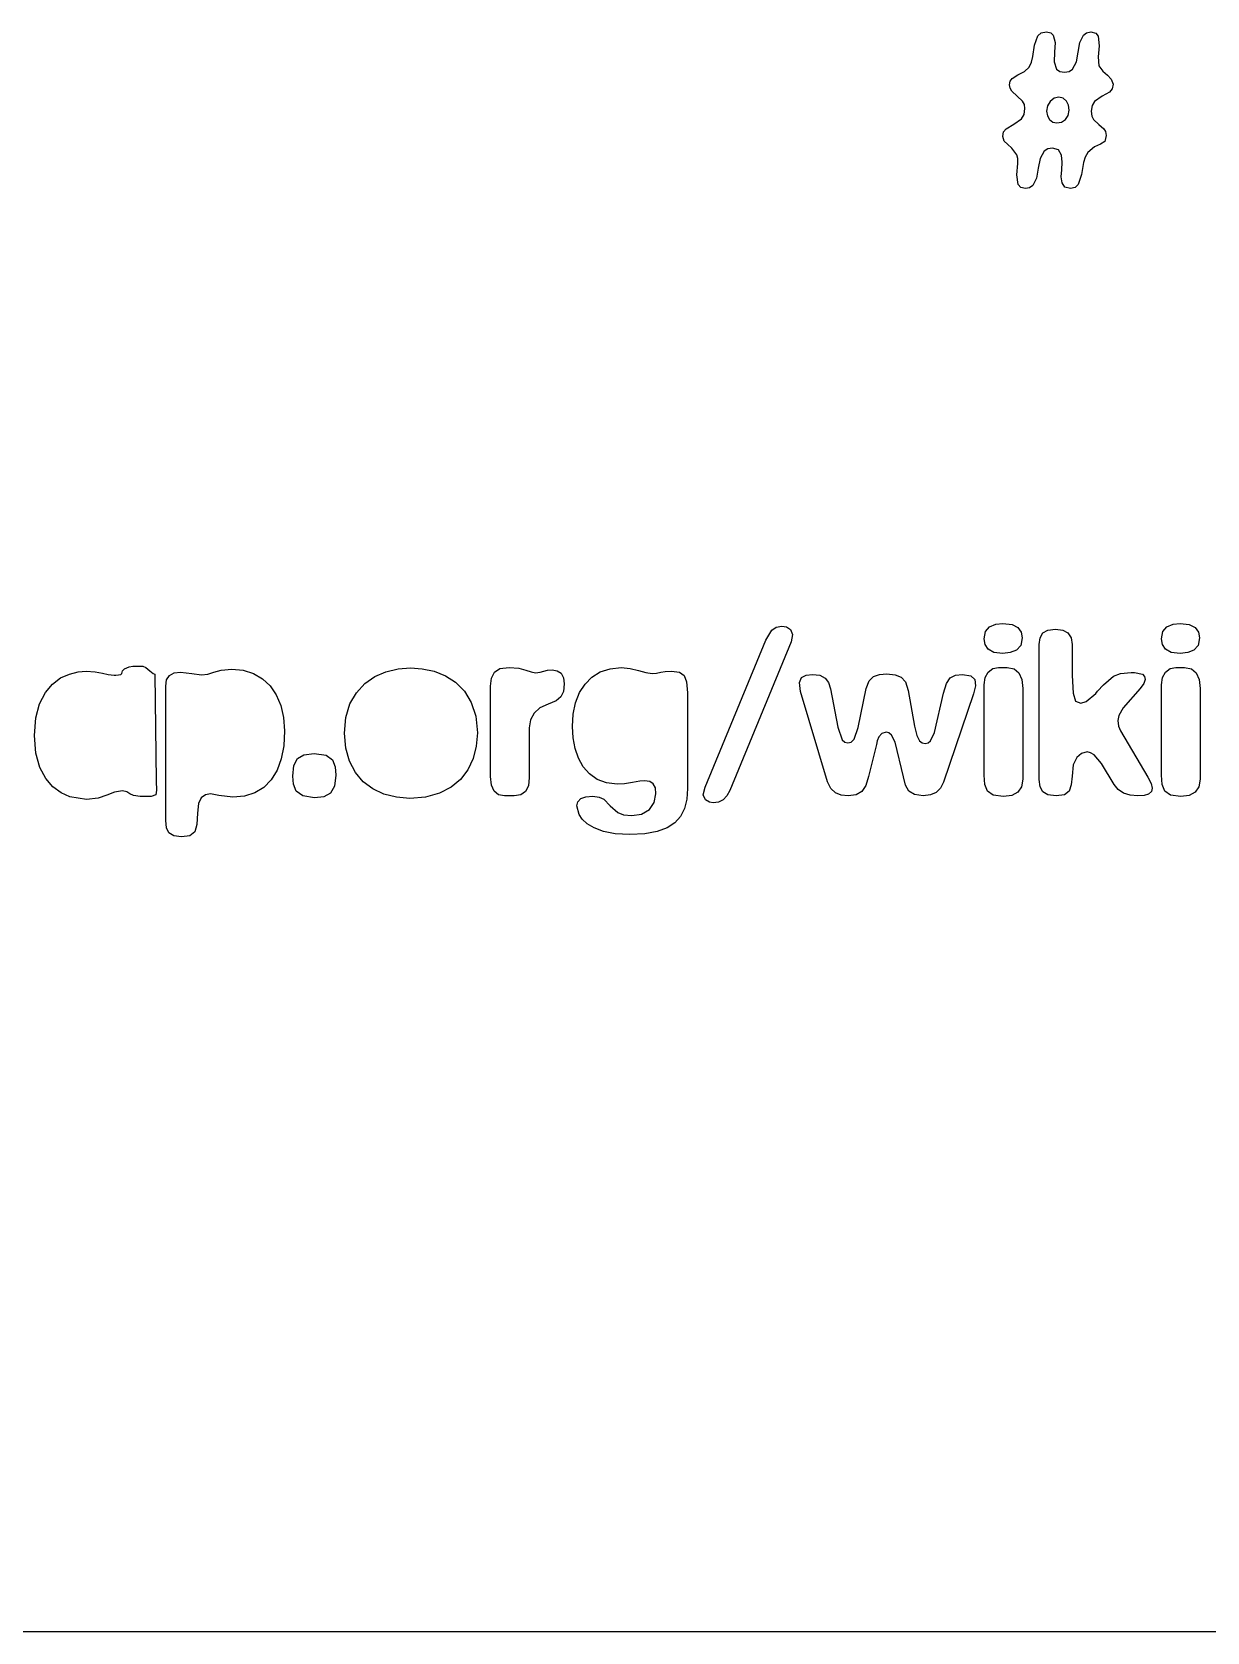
# Model space of a CAD drawing. Header units: metres. Extents: x 1323 to 1641, y 1334 to 1652.
# Drawn here: x 1428.07 to 1463.72, y 1334.34 to 1382.85 of the extents above; entities that cross this region are included whole.
import ezdxf

# ---------------------------------------------------------------- set-up
doc = ezdxf.new("R2010")
doc.units = ezdxf.units.M

msp = doc.modelspace()

# ---------------------------------------------------------------- linework, layer by layer
at = {"layer": 'COMPONENT1'}
for p, q in [((1450.336, 1364.418, 0), (1450.512, 1364.715, 0)), ((1450.512, 1364.715, 0), (1450.644, 1364.812, 0)), ((1450.644, 1364.812, 0), (1450.82, 1364.844, 0)), ((1450.82, 1364.844, 0), (1450.963, 1364.818, 0)), ((1450.963, 1364.818, 0), (1451.081, 1364.734, 0)), ((1451.081, 1364.734, 0), (1451.139, 1364.583, 0)), ((1456.953, 1364.453, 0), (1456.995, 1364.681, 0)), ((1456.995, 1364.681, 0), (1457.122, 1364.823, 0)), ((1457.122, 1364.823, 0), (1457.307, 1364.898, 0)), ((1457.307, 1364.898, 0), (1457.525, 1364.922, 0)), ((1457.525, 1364.922, 0), (1457.8, 1364.891, 0)), ((1457.8, 1364.891, 0), (1457.979, 1364.798, 0)), ((1457.979, 1364.798, 0), (1458.078, 1364.657, 0)), ((1458.734, 1364.632, 0), (1458.886, 1364.72, 0)), ((1458.886, 1364.72, 0), (1459.123, 1364.749, 0)), ((1459.123, 1364.749, 0), (1459.341, 1364.72, 0)), ((1459.341, 1364.72, 0), (1459.497, 1364.632, 0)), ((1462.333, 1364.453, 0), (1462.375, 1364.681, 0)), ((1462.375, 1364.681, 0), (1462.501, 1364.823, 0)), ((1462.501, 1364.823, 0), (1462.686, 1364.898, 0)), ((1462.686, 1364.898, 0), (1462.904, 1364.922, 0)), ((1462.904, 1364.922, 0), (1463.179, 1364.891, 0)), ((1463.179, 1364.891, 0), (1463.359, 1364.798, 0)), ((1463.359, 1364.798, 0), (1463.458, 1364.657, 0)), ((1448.489, 1359.962, 0), (1450.336, 1364.418, 0)), ((1451.099, 1364.36, 0), (1449.237, 1359.859, 0)), ((1451.139, 1364.583, 0), (1451.099, 1364.36, 0)), ((1456.984, 1364.279, 0), (1456.953, 1364.453, 0)), ((1457.078, 1364.138, 0), (1456.984, 1364.279, 0)), ((1458.068, 1364.25, 0), (1457.939, 1364.109, 0)), ((1458.111, 1364.482, 0), (1458.068, 1364.25, 0)), ((1458.078, 1364.657, 0), (1458.111, 1364.482, 0)), ((1458.624, 1364.28, 0), (1458.652, 1364.486, 0)), ((1458.624, 1360.189, 0), (1458.624, 1364.28, 0)), ((1458.652, 1364.486, 0), (1458.734, 1364.632, 0)), ((1459.497, 1364.632, 0), (1459.59, 1364.486, 0)), ((1459.59, 1364.486, 0), (1459.621, 1364.28, 0)), ((1459.621, 1364.28, 0), (1459.625, 1363.342, 0)), ((1462.364, 1364.279, 0), (1462.333, 1364.453, 0)), ((1462.457, 1364.138, 0), (1462.364, 1364.279, 0)), ((1463.448, 1364.25, 0), (1463.319, 1364.109, 0)), ((1463.491, 1364.482, 0), (1463.448, 1364.25, 0)), ((1463.458, 1364.657, 0), (1463.491, 1364.482, 0)), ((1457.252, 1364.044, 0), (1457.078, 1364.138, 0)), ((1457.525, 1364.013, 0), (1457.252, 1364.044, 0)), ((1457.749, 1364.037, 0), (1457.525, 1364.013, 0)), ((1457.939, 1364.109, 0), (1457.749, 1364.037, 0)), ((1462.631, 1364.044, 0), (1462.457, 1364.138, 0)), ((1462.904, 1364.013, 0), (1462.631, 1364.044, 0)), ((1463.129, 1364.037, 0), (1462.904, 1364.013, 0)), ((1463.319, 1364.109, 0), (1463.129, 1364.037, 0)), ((1428.694, 1363.084, 0), (1428.938, 1363.27, 0)), ((1428.938, 1363.27, 0), (1429.203, 1363.388, 0)), ((1429.203, 1363.388, 0), (1429.468, 1363.452, 0)), ((1429.468, 1363.452, 0), (1429.713, 1363.473, 0)), ((1429.713, 1363.473, 0), (1429.991, 1363.454, 0)), ((1429.991, 1363.454, 0), (1430.204, 1363.414, 0)), ((1430.204, 1363.414, 0), (1430.38, 1363.374, 0)), ((1430.38, 1363.374, 0), (1430.563, 1363.355, 0)), ((1430.563, 1363.355, 0), (1430.614, 1363.355, 0)), ((1430.614, 1363.355, 0), (1430.691, 1363.363, 0)), ((1430.691, 1363.363, 0), (1430.764, 1363.377, 0)), ((1430.764, 1363.377, 0), (1430.797, 1363.407, 0)), ((1430.797, 1363.407, 0), (1430.82, 1363.489, 0)), ((1430.82, 1363.489, 0), (1430.874, 1363.546, 0)), ((1430.874, 1363.546, 0), (1431.014, 1363.608, 0)), ((1431.014, 1363.608, 0), (1431.127, 1363.627, 0)), ((1431.127, 1363.627, 0), (1431.435, 1363.627, 0)), ((1431.435, 1363.627, 0), (1431.523, 1363.583, 0)), ((1431.523, 1363.583, 0), (1431.644, 1363.487, 0)), ((1431.644, 1363.487, 0), (1431.75, 1363.403, 0)), ((1431.75, 1363.403, 0), (1431.794, 1363.385, 0)), ((1431.794, 1363.385, 0), (1431.838, 1360.143, 0)), ((1432.126, 1363.024, 0), (1432.155, 1363.21, 0)), ((1432.155, 1363.21, 0), (1432.24, 1363.343, 0)), ((1432.24, 1363.343, 0), (1432.381, 1363.423, 0)), ((1432.381, 1363.423, 0), (1432.58, 1363.449, 0)), ((1432.58, 1363.449, 0), (1432.917, 1363.405, 0)), ((1432.917, 1363.405, 0), (1433.21, 1363.361, 0)), ((1433.21, 1363.361, 0), (1433.404, 1363.387, 0)), ((1433.404, 1363.387, 0), (1433.584, 1363.446, 0)), ((1433.584, 1363.446, 0), (1433.807, 1363.508, 0)), ((1433.807, 1363.508, 0), (1434.133, 1363.537, 0)), ((1434.133, 1363.537, 0), (1434.477, 1363.504, 0)), ((1434.477, 1363.504, 0), (1434.789, 1363.405, 0)), ((1434.789, 1363.405, 0), (1435.064, 1363.245, 0)), ((1435.064, 1363.245, 0), (1435.295, 1363.028, 0)), ((1438.168, 1363.097, 0), (1438.47, 1363.308, 0)), ((1438.47, 1363.308, 0), (1438.809, 1363.456, 0)), ((1438.809, 1363.456, 0), (1439.176, 1363.544, 0)), ((1439.176, 1363.544, 0), (1439.557, 1363.573, 0)), ((1439.557, 1363.573, 0), (1439.911, 1363.547, 0)), ((1439.911, 1363.547, 0), (1440.268, 1363.47, 0)), ((1440.268, 1363.47, 0), (1440.611, 1363.336, 0)), ((1440.611, 1363.336, 0), (1440.921, 1363.137, 0)), ((1441.983, 1363.018, 0), (1442.011, 1363.263, 0)), ((1442.011, 1363.263, 0), (1442.097, 1363.443, 0)), ((1442.097, 1363.443, 0), (1442.265, 1363.553, 0)), ((1442.265, 1363.553, 0), (1442.541, 1363.589, 0)), ((1442.541, 1363.589, 0), (1442.834, 1363.564, 0)), ((1442.834, 1363.564, 0), (1443.051, 1363.509, 0)), ((1443.051, 1363.509, 0), (1443.212, 1363.454, 0)), ((1443.212, 1363.454, 0), (1443.348, 1363.428, 0)), ((1443.348, 1363.428, 0), (1443.487, 1363.443, 0)), ((1443.487, 1363.443, 0), (1443.597, 1363.472, 0)), ((1443.597, 1363.472, 0), (1443.707, 1363.501, 0)), ((1443.707, 1363.501, 0), (1443.846, 1363.516, 0)), ((1443.846, 1363.516, 0), (1444.006, 1363.489, 0)), ((1444.006, 1363.489, 0), (1444.121, 1363.41, 0)), ((1444.121, 1363.41, 0), (1444.19, 1363.277, 0)), ((1444.19, 1363.277, 0), (1444.212, 1363.091, 0)), ((1444.848, 1363.083, 0), (1445.057, 1363.292, 0)), ((1445.057, 1363.292, 0), (1445.31, 1363.45, 0)), ((1445.31, 1363.45, 0), (1445.606, 1363.549, 0)), ((1445.606, 1363.549, 0), (1445.944, 1363.582, 0)), ((1445.944, 1363.582, 0), (1446.215, 1363.552, 0)), ((1446.215, 1363.552, 0), (1446.468, 1363.49, 0)), ((1446.468, 1363.49, 0), (1446.692, 1363.431, 0)), ((1446.692, 1363.431, 0), (1446.882, 1363.406, 0)), ((1446.882, 1363.406, 0), (1447.018, 1363.417, 0)), ((1447.018, 1363.417, 0), (1447.143, 1363.442, 0)), ((1447.143, 1363.442, 0), (1447.282, 1363.468, 0)), ((1447.282, 1363.468, 0), (1447.469, 1363.479, 0)), ((1447.469, 1363.479, 0), (1447.708, 1363.446, 0)), ((1447.708, 1363.446, 0), (1447.854, 1363.347, 0)), ((1447.854, 1363.347, 0), (1447.928, 1363.149, 0)), ((1451.35, 1363.127, 0), (1451.416, 1363.285, 0)), ((1451.416, 1363.285, 0), (1451.559, 1363.358, 0)), ((1451.559, 1363.358, 0), (1451.75, 1363.376, 0)), ((1451.75, 1363.376, 0), (1451.972, 1363.349, 0)), ((1451.972, 1363.349, 0), (1452.127, 1363.266, 0)), ((1452.127, 1363.266, 0), (1452.229, 1363.129, 0)), ((1453.462, 1363.18, 0), (1453.6, 1363.31, 0)), ((1453.6, 1363.31, 0), (1453.785, 1363.37, 0)), ((1453.785, 1363.37, 0), (1454.007, 1363.39, 0)), ((1454.007, 1363.39, 0), (1454.255, 1363.367, 0)), ((1454.255, 1363.367, 0), (1454.44, 1363.295, 0)), ((1454.44, 1363.295, 0), (1454.57, 1363.147, 0)), ((1455.814, 1363.102, 0), (1455.928, 1363.277, 0)), ((1455.928, 1363.277, 0), (1456.082, 1363.358, 0)), ((1456.082, 1363.358, 0), (1456.294, 1363.376, 0)), ((1456.294, 1363.376, 0), (1456.547, 1363.336, 0)), ((1456.547, 1363.336, 0), (1456.672, 1363.219, 0)), ((1456.672, 1363.219, 0), (1456.694, 1363.035, 0)), ((1456.953, 1363.062, 0), (1456.983, 1363.279, 0)), ((1456.983, 1363.279, 0), (1457.074, 1363.447, 0)), ((1457.074, 1363.447, 0), (1457.214, 1363.554, 0)), ((1457.214, 1363.554, 0), (1457.393, 1363.59, 0)), ((1457.393, 1363.59, 0), (1457.657, 1363.59, 0)), ((1457.657, 1363.59, 0), (1457.862, 1363.549, 0)), ((1457.862, 1363.549, 0), (1458.009, 1363.428, 0)), ((1458.009, 1363.428, 0), (1458.097, 1363.227, 0)), ((1458.097, 1363.227, 0), (1458.126, 1362.945, 0)), ((1459.625, 1363.342, 0), (1459.651, 1362.803, 0)), ((1460.574, 1363.064, 0), (1460.882, 1363.327, 0)), ((1460.882, 1363.327, 0), (1461.095, 1363.404, 0)), ((1461.095, 1363.404, 0), (1461.41, 1363.43, 0)), ((1461.41, 1363.43, 0), (1461.512, 1363.43, 0)), ((1461.512, 1363.43, 0), (1461.754, 1363.379, 0)), ((1461.754, 1363.379, 0), (1461.815, 1363.315, 0)), ((1461.835, 1363.225, 0), (1461.798, 1363.1, 0)), ((1461.815, 1363.315, 0), (1461.835, 1363.225, 0)), ((1462.333, 1363.062, 0), (1462.363, 1363.279, 0)), ((1462.363, 1363.279, 0), (1462.454, 1363.447, 0)), ((1462.454, 1363.447, 0), (1462.594, 1363.554, 0)), ((1462.594, 1363.554, 0), (1462.772, 1363.59, 0)), ((1462.772, 1363.59, 0), (1463.036, 1363.59, 0)), ((1463.036, 1363.59, 0), (1463.242, 1363.549, 0)), ((1463.242, 1363.549, 0), (1463.388, 1363.428, 0)), ((1463.388, 1363.428, 0), (1463.476, 1363.227, 0)), ((1463.476, 1363.227, 0), (1463.505, 1362.945, 0)), ((1428.302, 1362.486, 0), (1428.478, 1362.825, 0)), ((1428.478, 1362.825, 0), (1428.694, 1363.084, 0)), ((1432.126, 1358.95, 0), (1432.126, 1363.024, 0)), ((1435.295, 1363.028, 0), (1435.48, 1362.757, 0)), ((1435.48, 1362.757, 0), (1435.618, 1362.434, 0)), ((1437.717, 1362.482, 0), (1437.914, 1362.822, 0)), ((1437.914, 1362.822, 0), (1438.168, 1363.097, 0)), ((1440.921, 1363.137, 0), (1441.186, 1362.87, 0)), ((1441.186, 1362.87, 0), (1441.397, 1362.529, 0)), ((1441.983, 1360.276, 0), (1441.983, 1363.018, 0)), ((1444.189, 1362.86, 0), (1444.117, 1362.695, 0)), ((1444.212, 1363.091, 0), (1444.189, 1362.86, 0)), ((1444.562, 1362.519, 0), (1444.683, 1362.825, 0)), ((1444.683, 1362.825, 0), (1444.848, 1363.083, 0)), ((1447.928, 1363.149, 0), (1447.953, 1362.819, 0)), ((1447.953, 1362.819, 0), (1447.953, 1359.917, 0)), ((1451.383, 1362.863, 0), (1451.35, 1363.127, 0)), ((1452.204, 1360.122, 0), (1451.383, 1362.863, 0)), ((1452.229, 1363.129, 0), (1452.292, 1362.937, 0)), ((1452.292, 1362.937, 0), (1452.512, 1361.78, 0)), ((1453.128, 1361.765, 0), (1453.377, 1362.951, 0)), ((1453.377, 1362.951, 0), (1453.462, 1363.18, 0)), ((1454.57, 1363.147, 0), (1454.652, 1362.893, 0)), ((1454.652, 1362.893, 0), (1454.843, 1361.809, 0)), ((1455.444, 1361.619, 0), (1455.722, 1362.805, 0)), ((1455.722, 1362.805, 0), (1455.814, 1363.102, 0)), ((1456.631, 1362.79, 0), (1455.722, 1360.107, 0)), ((1456.694, 1363.035, 0), (1456.631, 1362.79, 0)), ((1456.953, 1360.32, 0), (1456.953, 1363.062, 0)), ((1458.126, 1362.945, 0), (1458.126, 1360.203, 0)), ((1459.651, 1362.803, 0), (1459.727, 1362.561, 0)), ((1460.046, 1362.554, 0), (1460.34, 1362.8, 0)), ((1460.34, 1362.8, 0), (1460.398, 1362.866, 0)), ((1460.398, 1362.866, 0), (1460.574, 1363.064, 0)), ((1461.688, 1362.946, 0), (1461.175, 1362.36, 0)), ((1461.798, 1363.1, 0), (1461.688, 1362.946, 0)), ((1462.333, 1360.32, 0), (1462.333, 1363.062, 0)), ((1463.505, 1362.945, 0), (1463.505, 1360.203, 0)), ((1428.183, 1362.056, 0), (1428.302, 1362.486, 0)), ((1435.618, 1362.434, 0), (1435.703, 1362.067, 0)), ((1437.591, 1362.073, 0), (1437.717, 1362.482, 0)), ((1441.397, 1362.529, 0), (1441.534, 1362.111, 0)), ((1443.479, 1362.362, 0), (1443.3, 1362.2, 0)), ((1443.729, 1362.475, 0), (1443.479, 1362.362, 0)), ((1443.972, 1362.574, 0), (1443.729, 1362.475, 0)), ((1444.117, 1362.695, 0), (1443.972, 1362.574, 0)), ((1444.488, 1362.172, 0), (1444.562, 1362.519, 0)), ((1459.727, 1362.561, 0), (1459.885, 1362.506, 0)), ((1459.885, 1362.506, 0), (1460.046, 1362.554, 0)), ((1461.175, 1362.36, 0), (1461.043, 1362.129, 0)), ((1428.144, 1361.522, 0), (1428.183, 1362.056, 0)), ((1435.703, 1362.067, 0), (1435.731, 1361.661, 0)), ((1437.549, 1361.596, 0), (1437.591, 1362.073, 0)), ((1441.534, 1362.111, 0), (1441.58, 1361.61, 0)), ((1443.193, 1361.996, 0), (1443.157, 1361.757, 0)), ((1443.157, 1361.757, 0), (1443.157, 1360.247, 0)), ((1443.3, 1362.2, 0), (1443.193, 1361.996, 0)), ((1444.464, 1361.793, 0), (1444.488, 1362.172, 0)), ((1444.484, 1361.456, 0), (1444.464, 1361.793, 0)), ((1452.512, 1361.78, 0), (1452.644, 1361.396, 0)), ((1453.007, 1361.414, 0), (1453.128, 1361.765, 0)), ((1454.843, 1361.809, 0), (1454.912, 1361.524, 0)), ((1461.043, 1362.129, 0), (1461.014, 1361.978, 0)), ((1461.014, 1361.978, 0), (1461.032, 1361.81, 0)), ((1461.032, 1361.81, 0), (1461.087, 1361.67, 0)), ((1428.184, 1360.988, 0), (1428.144, 1361.522, 0)), ((1435.731, 1361.661, 0), (1435.706, 1361.211, 0)), ((1437.587, 1361.141, 0), (1437.549, 1361.596, 0)), ((1441.58, 1361.61, 0), (1441.548, 1361.201, 0)), ((1444.544, 1361.133, 0), (1444.484, 1361.456, 0)), ((1452.644, 1361.396, 0), (1452.724, 1361.321, 0)), ((1452.724, 1361.321, 0), (1452.82, 1361.297, 0)), ((1452.82, 1361.297, 0), (1452.921, 1361.326, 0)), ((1452.921, 1361.326, 0), (1453.007, 1361.414, 0)), ((1453.71, 1361.359, 0), (1453.685, 1361.249, 0)), ((1453.762, 1361.483, 0), (1453.71, 1361.359, 0)), ((1453.846, 1361.586, 0), (1453.762, 1361.483, 0)), ((1453.978, 1361.63, 0), (1453.846, 1361.586, 0)), ((1454.063, 1361.607, 0), (1453.978, 1361.63, 0)), ((1454.143, 1361.539, 0), (1454.063, 1361.607, 0)), ((1454.256, 1361.325, 0), (1454.143, 1361.539, 0)), ((1454.506, 1360.269, 0), (1454.256, 1361.325, 0)), ((1454.912, 1361.524, 0), (1454.993, 1361.367, 0)), ((1454.993, 1361.367, 0), (1455.077, 1361.297, 0)), ((1455.077, 1361.297, 0), (1455.165, 1361.282, 0)), ((1455.165, 1361.282, 0), (1455.254, 1361.303, 0)), ((1455.254, 1361.303, 0), (1455.33, 1361.367, 0)), ((1455.33, 1361.367, 0), (1455.444, 1361.619, 0)), ((1461.087, 1361.67, 0), (1461.923, 1360.262, 0)), ((1428.305, 1360.558, 0), (1428.184, 1360.988, 0)), ((1435.631, 1360.815, 0), (1435.505, 1360.471, 0)), ((1435.706, 1361.211, 0), (1435.631, 1360.815, 0)), ((1436.018, 1360.612, 0), (1436.12, 1360.824, 0)), ((1436.12, 1360.824, 0), (1436.316, 1360.942, 0)), ((1436.316, 1360.942, 0), (1436.63, 1360.982, 0)), ((1436.63, 1360.982, 0), (1436.99, 1360.927, 0)), ((1436.99, 1360.927, 0), (1437.188, 1360.784, 0)), ((1437.188, 1360.784, 0), (1437.272, 1360.575, 0)), ((1437.703, 1360.742, 0), (1437.587, 1361.141, 0)), ((1441.452, 1360.823, 0), (1441.293, 1360.484, 0)), ((1441.548, 1361.201, 0), (1441.452, 1360.823, 0)), ((1444.647, 1360.836, 0), (1444.544, 1361.133, 0)), ((1444.793, 1360.576, 0), (1444.647, 1360.836, 0)), ((1453.685, 1361.249, 0), (1453.45, 1360.283, 0)), ((1459.764, 1360.86, 0), (1459.657, 1360.635, 0)), ((1459.913, 1360.983, 0), (1459.764, 1360.86, 0)), ((1460.076, 1361.025, 0), (1459.913, 1360.983, 0)), ((1460.186, 1361.003, 0), (1460.076, 1361.025, 0)), ((1460.296, 1360.937, 0), (1460.186, 1361.003, 0)), ((1460.515, 1360.673, 0), (1460.296, 1360.937, 0)), ((1428.486, 1360.22, 0), (1428.305, 1360.558, 0)), ((1435.505, 1360.471, 0), (1435.328, 1360.181, 0)), ((1435.984, 1360.292, 0), (1436.018, 1360.612, 0)), ((1437.291, 1360.322, 0), (1437.25, 1359.984, 0)), ((1437.272, 1360.575, 0), (1437.291, 1360.322, 0)), ((1437.884, 1360.403, 0), (1437.703, 1360.742, 0)), ((1438.12, 1360.123, 0), (1437.884, 1360.403, 0)), ((1441.293, 1360.484, 0), (1441.071, 1360.193, 0)), ((1444.984, 1360.359, 0), (1444.793, 1360.576, 0)), ((1445.219, 1360.191, 0), (1444.984, 1360.359, 0)), ((1456.98, 1360.038, 0), (1456.953, 1360.32, 0)), ((1459.657, 1360.635, 0), (1459.621, 1360.292, 0)), ((1460.897, 1360.042, 0), (1460.515, 1360.673, 0)), ((1462.359, 1360.038, 0), (1462.333, 1360.32, 0)), ((1428.705, 1359.964, 0), (1428.486, 1360.22, 0)), ((1428.952, 1359.781, 0), (1428.705, 1359.964, 0)), ((1430.819, 1359.85, 0), (1430.57, 1359.81, 0)), ((1430.951, 1359.821, 0), (1430.819, 1359.85, 0)), ((1431.039, 1359.758, 0), (1430.951, 1359.821, 0)), ((1431.849, 1359.865, 0), (1431.827, 1359.725, 0)), ((1431.838, 1360.143, 0), (1431.849, 1359.865, 0)), ((1435.104, 1359.95, 0), (1434.835, 1359.785, 0)), ((1435.328, 1360.181, 0), (1435.104, 1359.95, 0)), ((1436.003, 1360.05, 0), (1435.984, 1360.292, 0)), ((1436.087, 1359.841, 0), (1436.003, 1360.05, 0)), ((1436.285, 1359.691, 0), (1436.087, 1359.841, 0)), ((1437.25, 1359.984, 0), (1437.129, 1359.775, 0)), ((1438.409, 1359.905, 0), (1438.12, 1360.123, 0)), ((1438.747, 1359.746, 0), (1438.409, 1359.905, 0)), ((1440.784, 1359.954, 0), (1440.429, 1359.772, 0)), ((1441.071, 1360.193, 0), (1440.784, 1359.954, 0)), ((1442.01, 1360.02, 0), (1441.983, 1360.276, 0)), ((1442.089, 1359.836, 0), (1442.01, 1360.02, 0)), ((1442.222, 1359.726, 0), (1442.089, 1359.836, 0)), ((1443.043, 1359.829, 0), (1442.901, 1359.725, 0)), ((1443.129, 1360.003, 0), (1443.043, 1359.829, 0)), ((1443.157, 1360.247, 0), (1443.129, 1360.003, 0)), ((1445.499, 1360.084, 0), (1445.219, 1360.191, 0)), ((1445.827, 1360.049, 0), (1445.499, 1360.084, 0)), ((1446.047, 1360.063, 0), (1445.827, 1360.049, 0)), ((1446.292, 1360.1, 0), (1446.047, 1360.063, 0)), ((1446.509, 1360.136, 0), (1446.292, 1360.1, 0)), ((1446.648, 1360.151, 0), (1446.509, 1360.136, 0)), ((1446.811, 1360.128, 0), (1446.648, 1360.151, 0)), ((1446.919, 1360.06, 0), (1446.811, 1360.128, 0)), ((1446.98, 1359.938, 0), (1446.919, 1360.06, 0)), ((1447, 1359.755, 0), (1446.98, 1359.938, 0)), ((1447.953, 1359.917, 0), (1447.931, 1359.593, 0)), ((1448.434, 1359.724, 0), (1448.489, 1359.962, 0)), ((1449.237, 1359.859, 0), (1449.148, 1359.692, 0)), ((1452.304, 1359.918, 0), (1452.204, 1360.122, 0)), ((1452.442, 1359.788, 0), (1452.304, 1359.918, 0)), ((1453.249, 1359.825, 0), (1453.076, 1359.726, 0)), ((1453.366, 1360.004, 0), (1453.249, 1359.825, 0)), ((1453.45, 1360.283, 0), (1453.366, 1360.004, 0)), ((1454.572, 1360.016, 0), (1454.506, 1360.269, 0)), ((1454.674, 1359.84, 0), (1454.572, 1360.016, 0)), ((1454.839, 1359.734, 0), (1454.674, 1359.84, 0)), ((1455.635, 1359.928, 0), (1455.503, 1359.799, 0)), ((1455.722, 1360.107, 0), (1455.635, 1359.928, 0)), ((1457.06, 1359.837, 0), (1456.98, 1360.038, 0)), ((1457.233, 1359.716, 0), (1457.06, 1359.837, 0)), ((1458.089, 1359.972, 0), (1457.979, 1359.807, 0)), ((1458.126, 1360.203, 0), (1458.089, 1359.972, 0)), ((1458.651, 1359.966, 0), (1458.624, 1360.189, 0)), ((1458.731, 1359.812, 0), (1458.651, 1359.966, 0)), ((1458.885, 1359.721, 0), (1458.731, 1359.812, 0)), ((1459.533, 1359.841, 0), (1459.39, 1359.728, 0)), ((1459.599, 1360.029, 0), (1459.533, 1359.841, 0)), ((1459.621, 1360.292, 0), (1459.599, 1360.029, 0)), ((1461.024, 1359.889, 0), (1460.897, 1360.042, 0)), ((1461.186, 1359.779, 0), (1461.024, 1359.889, 0)), ((1461.923, 1360.262, 0), (1462.022, 1360.068, 0)), ((1462.027, 1359.823, 0), (1461.945, 1359.749, 0)), ((1462.022, 1360.068, 0), (1462.055, 1359.925, 0)), ((1462.055, 1359.925, 0), (1462.027, 1359.823, 0)), ((1462.439, 1359.837, 0), (1462.359, 1360.038, 0)), ((1462.612, 1359.716, 0), (1462.439, 1359.837, 0)), ((1463.469, 1359.972, 0), (1463.359, 1359.807, 0)), ((1463.505, 1360.203, 0), (1463.469, 1359.972, 0)), ((1429.218, 1359.667, 0), (1428.952, 1359.781, 0)), ((1429.727, 1359.586, 0), (1429.218, 1359.667, 0)), ((1430.075, 1359.626, 0), (1429.727, 1359.586, 0)), ((1430.339, 1359.718, 0), (1430.075, 1359.626, 0)), ((1430.57, 1359.81, 0), (1430.339, 1359.718, 0)), ((1431.149, 1359.7, 0), (1431.039, 1359.758, 0)), ((1431.355, 1359.674, 0), (1431.149, 1359.7, 0)), ((1431.688, 1359.678, 0), (1431.355, 1359.674, 0)), ((1431.827, 1359.725, 0), (1431.688, 1359.678, 0)), ((1433.12, 1359.458, 0), (1433.093, 1359.17, 0)), ((1433.202, 1359.635, 0), (1433.12, 1359.458, 0)), ((1433.329, 1359.726, 0), (1433.202, 1359.635, 0)), ((1433.488, 1359.756, 0), (1433.329, 1359.726, 0)), ((1433.738, 1359.705, 0), (1433.488, 1359.756, 0)), ((1434.163, 1359.653, 0), (1433.738, 1359.705, 0)), ((1434.521, 1359.686, 0), (1434.163, 1359.653, 0)), ((1434.835, 1359.785, 0), (1434.521, 1359.686, 0)), ((1436.645, 1359.632, 0), (1436.285, 1359.691, 0)), ((1436.927, 1359.665, 0), (1436.645, 1359.632, 0)), ((1437.129, 1359.775, 0), (1436.927, 1359.665, 0)), ((1439.124, 1359.65, 0), (1438.747, 1359.746, 0)), ((1439.528, 1359.618, 0), (1439.124, 1359.65, 0)), ((1440.01, 1359.657, 0), (1439.528, 1359.618, 0)), ((1440.429, 1359.772, 0), (1440.01, 1359.657, 0)), ((1442.409, 1359.69, 0), (1442.222, 1359.726, 0)), ((1442.702, 1359.69, 0), (1442.409, 1359.69, 0)), ((1442.901, 1359.725, 0), (1442.702, 1359.69, 0)), ((1444.595, 1359.389, 0), (1444.627, 1359.517, 0)), ((1444.665, 1359.128, 0), (1444.595, 1359.389, 0)), ((1444.627, 1359.517, 0), (1444.72, 1359.609, 0)), ((1444.72, 1359.609, 0), (1444.872, 1359.664, 0)), ((1444.872, 1359.664, 0), (1445.079, 1359.682, 0)), ((1445.079, 1359.682, 0), (1445.276, 1359.659, 0)), ((1445.276, 1359.659, 0), (1445.413, 1359.59, 0)), ((1445.413, 1359.59, 0), (1445.614, 1359.389, 0)), ((1445.614, 1359.389, 0), (1445.845, 1359.187, 0)), ((1446.798, 1359.283, 0), (1446.949, 1359.494, 0)), ((1446.949, 1359.494, 0), (1447, 1359.755, 0)), ((1447.931, 1359.593, 0), (1447.865, 1359.312, 0)), ((1448.497, 1359.577, 0), (1448.434, 1359.724, 0)), ((1448.618, 1359.5, 0), (1448.497, 1359.577, 0)), ((1448.739, 1359.478, 0), (1448.618, 1359.5, 0)), ((1448.899, 1359.502, 0), (1448.739, 1359.478, 0)), ((1449.035, 1359.573, 0), (1448.899, 1359.502, 0)), ((1449.148, 1359.692, 0), (1449.035, 1359.573, 0)), ((1452.619, 1359.72, 0), (1452.442, 1359.788, 0)), ((1452.834, 1359.697, 0), (1452.619, 1359.72, 0)), ((1453.076, 1359.726, 0), (1452.834, 1359.697, 0)), ((1455.107, 1359.697, 0), (1454.839, 1359.734, 0)), ((1455.327, 1359.723, 0), (1455.107, 1359.697, 0)), ((1455.503, 1359.799, 0), (1455.327, 1359.723, 0)), ((1457.54, 1359.675, 0), (1457.233, 1359.716, 0)), ((1457.796, 1359.708, 0), (1457.54, 1359.675, 0)), ((1457.979, 1359.807, 0), (1457.796, 1359.708, 0)), ((1459.137, 1359.691, 0), (1458.885, 1359.721, 0)), ((1459.39, 1359.728, 0), (1459.137, 1359.691, 0)), ((1461.383, 1359.713, 0), (1461.186, 1359.779, 0)), ((1461.615, 1359.691, 0), (1461.383, 1359.713, 0)), ((1461.807, 1359.705, 0), (1461.615, 1359.691, 0)), ((1461.945, 1359.749, 0), (1461.807, 1359.705, 0)), ((1462.919, 1359.675, 0), (1462.612, 1359.716, 0)), ((1463.176, 1359.708, 0), (1462.919, 1359.675, 0)), ((1463.359, 1359.807, 0), (1463.176, 1359.708, 0)), ((1432.151, 1358.727, 0), (1432.126, 1358.95, 0)), ((1433.093, 1359.17, 0), (1433.074, 1358.821, 0)), ((1444.762, 1358.983, 0), (1444.665, 1359.128, 0)), ((1444.914, 1358.846, 0), (1444.762, 1358.983, 0)), ((1445.127, 1358.723, 0), (1444.914, 1358.846, 0)), ((1445.845, 1359.187, 0), (1446.018, 1359.118, 0)), ((1446.018, 1359.118, 0), (1446.267, 1359.096, 0)), ((1446.267, 1359.096, 0), (1446.564, 1359.142, 0)), ((1446.564, 1359.142, 0), (1446.798, 1359.283, 0)), ((1447.575, 1358.875, 0), (1447.34, 1358.721, 0)), ((1447.748, 1359.073, 0), (1447.575, 1358.875, 0)), ((1447.865, 1359.312, 0), (1447.748, 1359.073, 0)), ((1432.225, 1358.572, 0), (1432.151, 1358.727, 0)), ((1432.371, 1358.482, 0), (1432.225, 1358.572, 0)), ((1432.609, 1358.451, 0), (1432.371, 1358.482, 0)), ((1432.858, 1358.484, 0), (1432.609, 1358.451, 0)), ((1433.005, 1358.602, 0), (1432.858, 1358.484, 0)), ((1433.074, 1358.821, 0), (1433.005, 1358.602, 0)), ((1445.405, 1358.618, 0), (1445.127, 1358.723, 0)), ((1445.762, 1358.547, 0), (1445.405, 1358.618, 0)), ((1446.208, 1358.523, 0), (1445.762, 1358.547, 0)), ((1446.661, 1358.545, 0), (1446.208, 1358.523, 0)), ((1447.036, 1358.611, 0), (1446.661, 1358.545, 0)), ((1447.34, 1358.721, 0), (1447.036, 1358.611, 0))]:
    msp.add_line(p, q, dxfattribs=at)
at = {"layer": 'COMPONENT2'}
for p, q in [((1458.478, 1382.455, 0), (1458.58, 1382.737, 0)), ((1458.58, 1382.737, 0), (1458.685, 1382.825, 0)), ((1458.685, 1382.825, 0), (1458.851, 1382.855, 0)), ((1458.851, 1382.855, 0), (1458.979, 1382.832, 0)), ((1458.979, 1382.832, 0), (1459.053, 1382.763, 0)), ((1459.053, 1382.763, 0), (1459.105, 1382.539, 0)), ((1459.862, 1382.539, 0), (1459.969, 1382.763, 0)), ((1459.969, 1382.763, 0), (1460.061, 1382.832, 0)), ((1460.061, 1382.832, 0), (1460.19, 1382.855, 0)), ((1460.19, 1382.855, 0), (1460.338, 1382.823, 0)), ((1460.338, 1382.823, 0), (1460.416, 1382.73, 0)), ((1460.416, 1382.73, 0), (1460.449, 1382.44, 0)), ((1458.43, 1382.107, 0), (1458.478, 1382.455, 0)), ((1459.086, 1382.246, 0), (1459.075, 1381.953, 0)), ((1459.105, 1382.539, 0), (1459.086, 1382.246, 0)), ((1459.752, 1381.953, 0), (1459.811, 1382.246, 0)), ((1459.811, 1382.246, 0), (1459.862, 1382.539, 0)), ((1460.449, 1382.44, 0), (1460.416, 1382.099, 0)), ((1457.976, 1381.553, 0), (1458.174, 1381.652, 0)), ((1458.174, 1381.652, 0), (1458.324, 1381.784, 0)), ((1458.324, 1381.784, 0), (1458.395, 1381.935, 0)), ((1458.395, 1381.935, 0), (1458.43, 1382.107, 0)), ((1459.075, 1381.953, 0), (1459.153, 1381.729, 0)), ((1459.153, 1381.729, 0), (1459.246, 1381.661, 0)), ((1459.246, 1381.661, 0), (1459.395, 1381.638, 0)), ((1459.395, 1381.638, 0), (1459.536, 1381.661, 0)), ((1459.536, 1381.661, 0), (1459.634, 1381.729, 0)), ((1459.634, 1381.729, 0), (1459.752, 1381.953, 0)), ((1460.416, 1382.099, 0), (1460.438, 1381.828, 0)), ((1460.438, 1381.828, 0), (1460.556, 1381.663, 0)), ((1460.556, 1381.663, 0), (1460.695, 1381.546, 0)), ((1457.723, 1381.257, 0), (1457.743, 1381.361, 0)), ((1457.742, 1381.149, 0), (1457.723, 1381.257, 0)), ((1457.743, 1381.361, 0), (1457.8, 1381.44, 0)), ((1457.8, 1381.44, 0), (1457.976, 1381.553, 0)), ((1460.695, 1381.546, 0), (1460.812, 1381.429, 0)), ((1460.812, 1381.429, 0), (1460.864, 1381.271, 0)), ((1460.864, 1381.271, 0), (1460.838, 1381.127, 0)), ((1457.797, 1381.062, 0), (1457.742, 1381.149, 0)), ((1457.958, 1380.912, 0), (1457.797, 1381.062, 0)), ((1458.119, 1380.755, 0), (1457.958, 1380.912, 0)), ((1458.174, 1380.658, 0), (1458.119, 1380.755, 0)), ((1458.962, 1380.751, 0), (1458.879, 1380.613, 0)), ((1459.082, 1380.844, 0), (1458.962, 1380.751, 0)), ((1459.221, 1380.875, 0), (1459.082, 1380.844, 0)), ((1459.356, 1380.847, 0), (1459.221, 1380.875, 0)), ((1459.453, 1380.762, 0), (1459.356, 1380.847, 0)), ((1459.512, 1380.634, 0), (1459.453, 1380.762, 0)), ((1460.307, 1380.751, 0), (1460.23, 1380.628, 0)), ((1460.534, 1380.905, 0), (1460.307, 1380.751, 0)), ((1460.761, 1381.033, 0), (1460.534, 1380.905, 0)), ((1460.838, 1381.127, 0), (1460.761, 1381.033, 0)), ((1457.855, 1380.055, 0), (1458.086, 1380.223, 0)), ((1458.086, 1380.223, 0), (1458.166, 1380.353, 0)), ((1458.166, 1380.353, 0), (1458.192, 1380.538, 0)), ((1458.192, 1380.538, 0), (1458.174, 1380.658, 0)), ((1458.879, 1380.613, 0), (1458.851, 1380.45, 0)), ((1458.851, 1380.45, 0), (1458.873, 1380.31, 0)), ((1458.873, 1380.31, 0), (1458.94, 1380.198, 0)), ((1458.94, 1380.198, 0), (1459.039, 1380.123, 0)), ((1459.3, 1380.124, 0), (1459.42, 1380.201, 0)), ((1459.42, 1380.201, 0), (1459.503, 1380.322, 0)), ((1459.503, 1380.322, 0), (1459.531, 1380.48, 0)), ((1459.531, 1380.48, 0), (1459.512, 1380.634, 0)), ((1460.23, 1380.628, 0), (1460.204, 1380.45, 0)), ((1460.204, 1380.45, 0), (1460.221, 1380.303, 0)), ((1460.221, 1380.303, 0), (1460.274, 1380.198, 0)), ((1460.274, 1380.198, 0), (1460.431, 1380.051, 0)), ((1457.518, 1379.688, 0), (1457.545, 1379.827, 0)), ((1457.545, 1379.827, 0), (1457.624, 1379.919, 0)), ((1457.624, 1379.919, 0), (1457.855, 1380.055, 0)), ((1459.039, 1380.123, 0), (1459.161, 1380.099, 0)), ((1459.161, 1380.099, 0), (1459.3, 1380.124, 0)), ((1460.431, 1380.051, 0), (1460.589, 1379.919, 0)), ((1460.589, 1379.919, 0), (1460.641, 1379.834, 0)), ((1460.658, 1379.717, 0), (1460.611, 1379.538, 0)), ((1460.641, 1379.834, 0), (1460.658, 1379.717, 0)), ((1457.558, 1379.545, 0), (1457.518, 1379.688, 0)), ((1457.661, 1379.45, 0), (1457.558, 1379.545, 0)), ((1457.797, 1379.333, 0), (1457.661, 1379.45, 0)), ((1457.943, 1379.131, 0), (1457.797, 1379.333, 0)), ((1458.78, 1379.245, 0), (1458.655, 1379.018, 0)), ((1458.883, 1379.313, 0), (1458.78, 1379.245, 0)), ((1459.03, 1379.336, 0), (1458.883, 1379.313, 0)), ((1459.214, 1379.278, 0), (1459.03, 1379.336, 0)), ((1459.302, 1379.124, 0), (1459.214, 1379.278, 0)), ((1460.307, 1379.377, 0), (1460.101, 1379.204, 0)), ((1460.486, 1379.457, 0), (1460.307, 1379.377, 0)), ((1460.611, 1379.538, 0), (1460.486, 1379.457, 0)), ((1457.977, 1379.017, 0), (1457.943, 1379.131, 0)), ((1457.951, 1378.523, 0), (1457.976, 1378.864, 0)), ((1457.976, 1378.864, 0), (1457.977, 1379.017, 0)), ((1458.655, 1379.018, 0), (1458.593, 1378.721, 0)), ((1459.32, 1378.911, 0), (1459.302, 1379.124, 0)), ((1459.309, 1378.677, 0), (1459.32, 1378.911, 0)), ((1459.966, 1378.893, 0), (1459.904, 1378.53, 0)), ((1460.016, 1379.064, 0), (1459.966, 1378.893, 0)), ((1460.101, 1379.204, 0), (1460.016, 1379.064, 0)), ((1457.987, 1378.23, 0), (1457.951, 1378.523, 0)), ((1458.538, 1378.424, 0), (1458.427, 1378.197, 0)), ((1458.593, 1378.721, 0), (1458.538, 1378.424, 0)), ((1459.295, 1378.464, 0), (1459.309, 1378.677, 0)), ((1459.317, 1378.281, 0), (1459.295, 1378.464, 0)), ((1459.398, 1378.153, 0), (1459.317, 1378.281, 0)), ((1459.904, 1378.53, 0), (1459.808, 1378.23, 0)), ((1458.064, 1378.136, 0), (1457.987, 1378.23, 0)), ((1458.207, 1378.105, 0), (1458.064, 1378.136, 0)), ((1458.335, 1378.128, 0), (1458.207, 1378.105, 0)), ((1458.427, 1378.197, 0), (1458.335, 1378.128, 0)), ((1459.574, 1378.105, 0), (1459.398, 1378.153, 0)), ((1459.717, 1378.136, 0), (1459.574, 1378.105, 0)), ((1459.808, 1378.23, 0), (1459.717, 1378.136, 0))]:
    msp.add_line(p, q, dxfattribs=at)
at = {"layer": 'GROUP0'}
msp.add_line((1590.574, 1334.342, 0), (1373.074, 1334.342, 0), dxfattribs=at)

doc.saveas('drawing.dxf')
